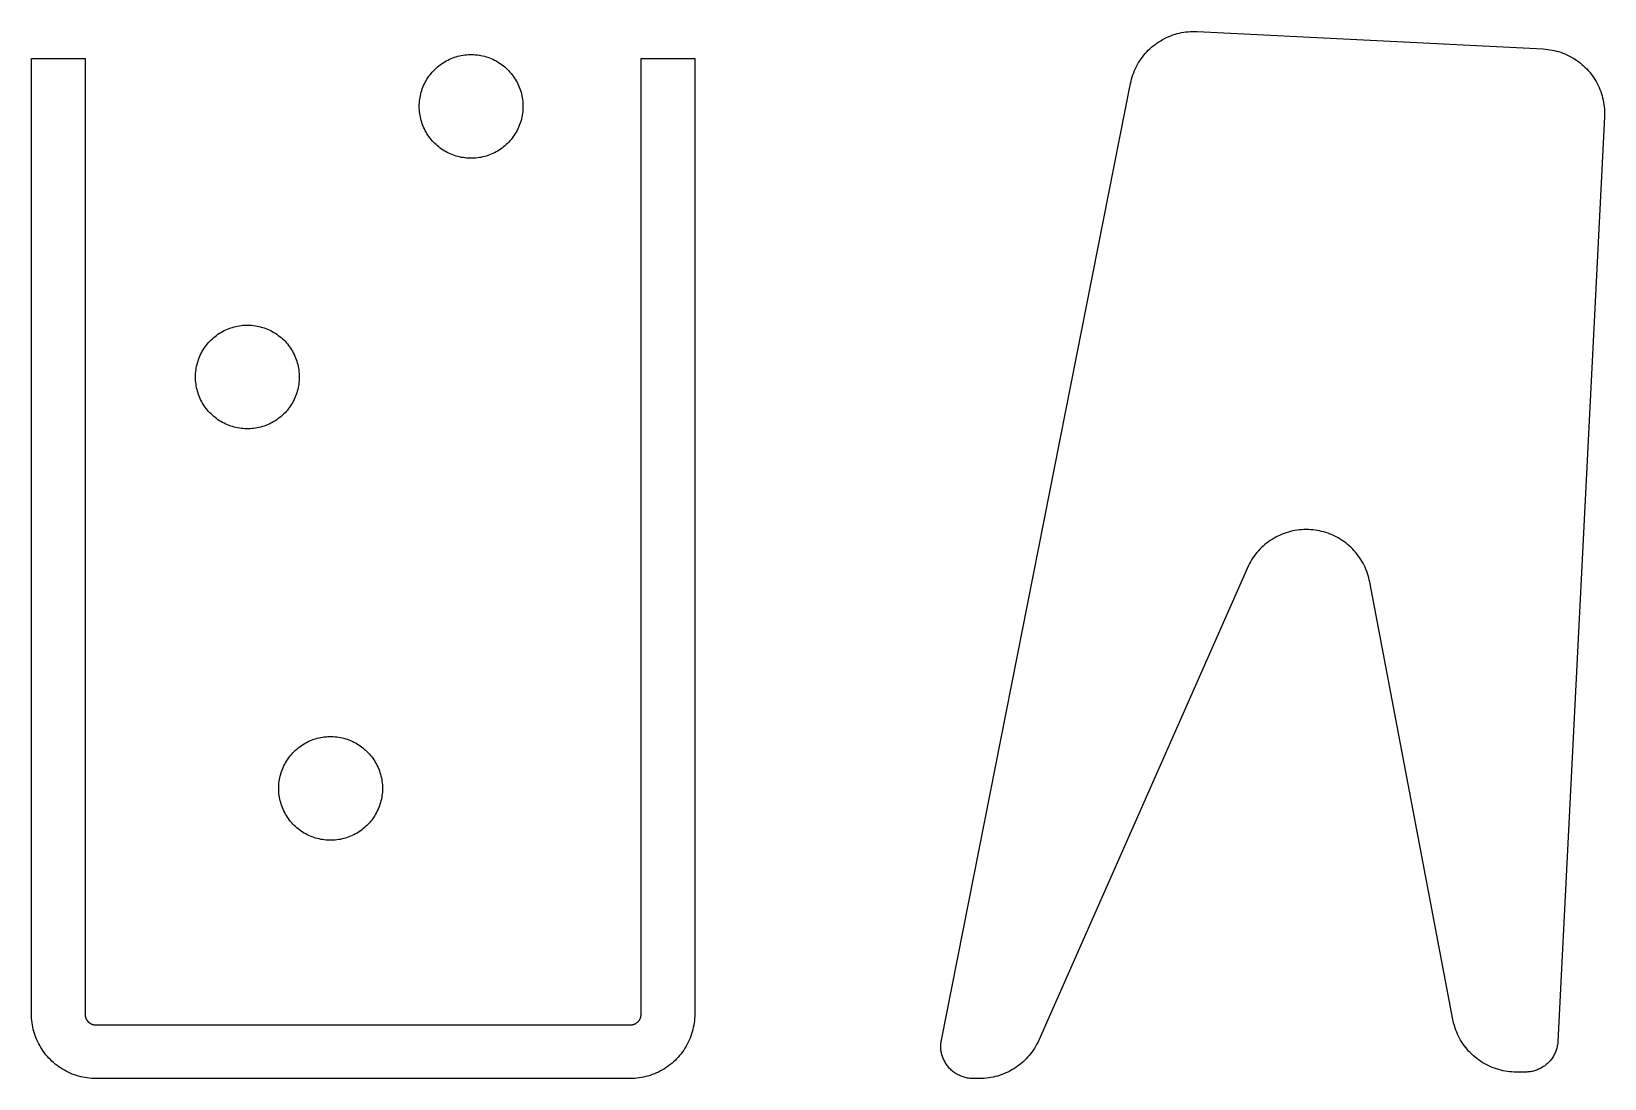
# Model space of a CAD drawing. Header units: millimetres. Extents: x 0 to 4030, y -54 to 2762.
# Drawn here: x 1832.7 to 1902.6, y 2060 to 2106.5 of the extents above; entities that cross this region are included whole.
import ezdxf

# ---------------------------------------------------------------- set-up
doc = ezdxf.new("R2010")
doc.units = ezdxf.units.MM
doc.header["$MEASUREMENT"] = 0
doc.layers.add('Utwórz2D linie widoczne', color=7, linetype='Continuous', true_color=0x000000)

msp = doc.modelspace()

# ---------------------------------------------------------------- linework, layer by layer
at = {"layer": 'Utwórz2D linie widoczne'}
for p, q in [((1882.975, 2106.138), (1883.063, 2106.185)), ((1883.063, 2106.185), (1883.153, 2106.228)), ((1883.153, 2106.228), (1883.244, 2106.269)), ((1883.244, 2106.269), (1883.336, 2106.306)), ((1883.336, 2106.306), (1883.43, 2106.34)), ((1883.43, 2106.34), (1883.525, 2106.371)), ((1883.525, 2106.371), (1883.62, 2106.399)), ((1883.62, 2106.399), (1883.717, 2106.423)), ((1883.717, 2106.423), (1883.815, 2106.444)), ((1883.815, 2106.444), (1883.913, 2106.461)), ((1883.913, 2106.461), (1884.011, 2106.475)), ((1884.011, 2106.475), (1884.111, 2106.486)), ((1884.111, 2106.486), (1884.21, 2106.493)), ((1884.21, 2106.493), (1884.31, 2106.496)), ((1884.31, 2106.496), (1884.409, 2106.497)), ((1884.409, 2106.497), (1884.509, 2106.493)), ((1884.509, 2106.493), (1899.877, 2105.719)), ((1851.911, 2105.444), (1851.99, 2105.455)), ((1851.99, 2105.455), (1852.069, 2105.463)), ((1852.069, 2105.463), (1852.148, 2105.469)), ((1852.148, 2105.469), (1852.228, 2105.471)), ((1852.228, 2105.471), (1852.307, 2105.471)), ((1852.307, 2105.471), (1852.387, 2105.469)), ((1852.387, 2105.469), (1852.466, 2105.463)), ((1852.466, 2105.463), (1852.545, 2105.455)), ((1852.545, 2105.455), (1852.624, 2105.444)), ((1882.14, 2105.438), (1882.204, 2105.514)), ((1882.204, 2105.514), (1882.271, 2105.588)), ((1882.271, 2105.588), (1882.34, 2105.66)), ((1882.34, 2105.66), (1882.412, 2105.729)), ((1882.412, 2105.729), (1882.486, 2105.796)), ((1882.486, 2105.796), (1882.562, 2105.86)), ((1882.562, 2105.86), (1882.641, 2105.921)), ((1882.641, 2105.921), (1882.722, 2105.979)), ((1882.722, 2105.979), (1882.804, 2106.035)), ((1882.804, 2106.035), (1882.889, 2106.088)), ((1882.889, 2106.088), (1882.975, 2106.138)), ((1899.877, 2105.719), (1899.976, 2105.712)), ((1899.976, 2105.712), (1900.075, 2105.702)), ((1900.075, 2105.702), (1900.173, 2105.688)), ((1900.173, 2105.688), (1900.27, 2105.672)), ((1900.27, 2105.672), (1900.367, 2105.651)), ((1900.367, 2105.651), (1900.464, 2105.628)), ((1900.464, 2105.628), (1900.559, 2105.601)), ((1900.559, 2105.601), (1900.653, 2105.571)), ((1900.653, 2105.571), (1900.746, 2105.537)), ((1900.746, 2105.537), (1900.838, 2105.501)), ((1900.838, 2105.501), (1900.929, 2105.461)), ((1900.929, 2105.461), (1901.018, 2105.418)), ((1832.744, 2062.87), (1832.744, 2105.297)), ((1832.744, 2105.297), (1835.123, 2105.297)), ((1835.123, 2105.297), (1835.123, 2062.87)), ((1850.544, 2104.696), (1850.597, 2104.754)), ((1850.597, 2104.754), (1850.653, 2104.811)), ((1850.653, 2104.811), (1850.711, 2104.866)), ((1850.711, 2104.866), (1850.77, 2104.919)), ((1850.77, 2104.919), (1850.832, 2104.969)), ((1850.832, 2104.969), (1850.895, 2105.018)), ((1850.895, 2105.018), (1850.959, 2105.064)), ((1850.959, 2105.064), (1851.025, 2105.108)), ((1851.025, 2105.108), (1851.093, 2105.15)), ((1851.093, 2105.15), (1851.162, 2105.189)), ((1851.162, 2105.189), (1851.233, 2105.226)), ((1851.233, 2105.226), (1851.304, 2105.261)), ((1851.304, 2105.261), (1851.377, 2105.293)), ((1851.377, 2105.293), (1851.451, 2105.322)), ((1851.451, 2105.322), (1851.526, 2105.349)), ((1851.526, 2105.349), (1851.601, 2105.373)), ((1851.601, 2105.373), (1851.678, 2105.395)), ((1851.678, 2105.395), (1851.755, 2105.414)), ((1851.755, 2105.414), (1851.833, 2105.43)), ((1851.833, 2105.43), (1851.911, 2105.444)), ((1852.624, 2105.444), (1852.702, 2105.43)), ((1852.702, 2105.43), (1852.78, 2105.414)), ((1852.78, 2105.414), (1852.857, 2105.395)), ((1852.857, 2105.395), (1852.934, 2105.373)), ((1852.934, 2105.373), (1853.009, 2105.349)), ((1853.009, 2105.349), (1853.084, 2105.322)), ((1853.084, 2105.322), (1853.158, 2105.293)), ((1853.158, 2105.293), (1853.231, 2105.261)), ((1853.231, 2105.261), (1853.303, 2105.226)), ((1853.303, 2105.226), (1853.373, 2105.189)), ((1853.373, 2105.189), (1853.442, 2105.15)), ((1853.442, 2105.15), (1853.51, 2105.108)), ((1853.51, 2105.108), (1853.576, 2105.064)), ((1853.576, 2105.064), (1853.641, 2105.018)), ((1853.641, 2105.018), (1853.704, 2104.969)), ((1853.704, 2104.969), (1853.765, 2104.919)), ((1853.765, 2104.919), (1853.824, 2104.866)), ((1853.824, 2104.866), (1853.882, 2104.811)), ((1853.882, 2104.811), (1853.938, 2104.754)), ((1853.938, 2104.754), (1853.992, 2104.696)), ((1859.819, 2062.87), (1859.819, 2105.297)), ((1859.819, 2105.297), (1862.198, 2105.297)), ((1862.198, 2105.297), (1862.198, 2062.87)), ((1881.691, 2104.665), (1881.729, 2104.757)), ((1881.729, 2104.757), (1881.77, 2104.848)), ((1881.77, 2104.848), (1881.814, 2104.938)), ((1881.814, 2104.938), (1881.861, 2105.026)), ((1881.861, 2105.026), (1881.911, 2105.112)), ((1881.911, 2105.112), (1881.964, 2105.196)), ((1881.964, 2105.196), (1882.02, 2105.279)), ((1882.02, 2105.279), (1882.078, 2105.359)), ((1882.078, 2105.359), (1882.14, 2105.438)), ((1901.018, 2105.418), (1901.106, 2105.372)), ((1901.106, 2105.372), (1901.192, 2105.323)), ((1901.192, 2105.323), (1901.277, 2105.271)), ((1901.277, 2105.271), (1901.359, 2105.217)), ((1901.359, 2105.217), (1901.44, 2105.159)), ((1901.44, 2105.159), (1901.518, 2105.099)), ((1901.518, 2105.099), (1901.595, 2105.036)), ((1901.595, 2105.036), (1901.669, 2104.97)), ((1901.669, 2104.97), (1901.741, 2104.902)), ((1901.741, 2104.902), (1901.81, 2104.831)), ((1901.81, 2104.831), (1901.877, 2104.758)), ((1901.877, 2104.758), (1901.942, 2104.683)), ((1850.128, 2104.022), (1850.159, 2104.096)), ((1850.159, 2104.096), (1850.192, 2104.168)), ((1850.192, 2104.168), (1850.228, 2104.239)), ((1850.228, 2104.239), (1850.266, 2104.309)), ((1850.266, 2104.309), (1850.307, 2104.377)), ((1850.307, 2104.377), (1850.35, 2104.444)), ((1850.35, 2104.444), (1850.395, 2104.509)), ((1850.395, 2104.509), (1850.442, 2104.573)), ((1850.442, 2104.573), (1850.492, 2104.635)), ((1850.492, 2104.635), (1850.544, 2104.696)), ((1853.992, 2104.696), (1854.043, 2104.635)), ((1854.043, 2104.635), (1854.093, 2104.573)), ((1854.093, 2104.573), (1854.14, 2104.509)), ((1854.14, 2104.509), (1854.185, 2104.444)), ((1854.185, 2104.444), (1854.228, 2104.377)), ((1854.228, 2104.377), (1854.269, 2104.309)), ((1854.269, 2104.309), (1854.307, 2104.239)), ((1854.307, 2104.239), (1854.343, 2104.168)), ((1854.343, 2104.168), (1854.376, 2104.096)), ((1854.376, 2104.096), (1854.407, 2104.022)), ((1873.15, 2061.715), (1881.553, 2104.187)), ((1881.553, 2104.187), (1881.574, 2104.284)), ((1881.574, 2104.284), (1881.598, 2104.381)), ((1881.598, 2104.381), (1881.626, 2104.477)), ((1881.626, 2104.477), (1881.657, 2104.572)), ((1881.657, 2104.572), (1881.691, 2104.665)), ((1901.942, 2104.683), (1902.003, 2104.606)), ((1902.003, 2104.606), (1902.063, 2104.526)), ((1902.063, 2104.526), (1902.119, 2104.445)), ((1902.119, 2104.445), (1902.172, 2104.361)), ((1902.172, 2104.361), (1902.223, 2104.276)), ((1902.223, 2104.276), (1902.27, 2104.189)), ((1902.27, 2104.189), (1902.315, 2104.101)), ((1902.315, 2104.101), (1902.356, 2104.011)), ((1849.97, 2103.328), (1849.977, 2103.407)), ((1849.977, 2103.407), (1849.986, 2103.486)), ((1849.986, 2103.486), (1849.999, 2103.564)), ((1849.999, 2103.564), (1850.014, 2103.642)), ((1850.014, 2103.642), (1850.031, 2103.72)), ((1850.031, 2103.72), (1850.052, 2103.797)), ((1850.052, 2103.797), (1850.075, 2103.873)), ((1850.075, 2103.873), (1850.1, 2103.948)), ((1850.1, 2103.948), (1850.128, 2104.022)), ((1854.407, 2104.022), (1854.435, 2103.948)), ((1854.435, 2103.948), (1854.46, 2103.873)), ((1854.46, 2103.873), (1854.483, 2103.797)), ((1854.483, 2103.797), (1854.504, 2103.72)), ((1854.504, 2103.72), (1854.522, 2103.642)), ((1854.522, 2103.642), (1854.537, 2103.564)), ((1854.537, 2103.564), (1854.549, 2103.486)), ((1854.549, 2103.486), (1854.558, 2103.407)), ((1854.558, 2103.407), (1854.565, 2103.328)), ((1902.356, 2104.011), (1902.395, 2103.92)), ((1902.395, 2103.92), (1902.43, 2103.827)), ((1902.43, 2103.827), (1902.462, 2103.733)), ((1902.462, 2103.733), (1902.49, 2103.639)), ((1902.49, 2103.639), (1902.516, 2103.543)), ((1902.516, 2103.543), (1902.538, 2103.446)), ((1902.538, 2103.446), (1902.557, 2103.349)), ((1849.964, 2103.169), (1849.966, 2103.248)), ((1849.966, 2103.089), (1849.964, 2103.169)), ((1849.966, 2103.248), (1849.97, 2103.328)), ((1849.97, 2103.01), (1849.966, 2103.089)), ((1849.977, 2102.93), (1849.97, 2103.01)), ((1849.986, 2102.852), (1849.977, 2102.93)), ((1849.999, 2102.773), (1849.986, 2102.852)), ((1850.014, 2102.695), (1849.999, 2102.773)), ((1850.031, 2102.617), (1850.014, 2102.695)), ((1854.522, 2102.695), (1854.504, 2102.617)), ((1854.537, 2102.773), (1854.522, 2102.695)), ((1854.549, 2102.852), (1854.537, 2102.773)), ((1854.558, 2102.93), (1854.549, 2102.852)), ((1854.565, 2103.01), (1854.558, 2102.93)), ((1854.565, 2103.328), (1854.569, 2103.248)), ((1854.569, 2103.089), (1854.565, 2103.01)), ((1854.569, 2103.248), (1854.571, 2103.169)), ((1854.571, 2103.169), (1854.569, 2103.089)), ((1902.596, 2102.712), (1900.526, 2061.653)), ((1902.557, 2103.349), (1902.572, 2103.251)), ((1902.572, 2103.251), (1902.584, 2103.153)), ((1902.584, 2103.153), (1902.592, 2103.054)), ((1902.592, 2103.054), (1902.598, 2102.955)), ((1902.598, 2102.784), (1902.596, 2102.712)), ((1902.598, 2102.955), (1902.599, 2102.856)), ((1902.599, 2102.856), (1902.598, 2102.784)), ((1850.052, 2102.541), (1850.031, 2102.617)), ((1850.075, 2102.464), (1850.052, 2102.541)), ((1850.1, 2102.389), (1850.075, 2102.464)), ((1850.128, 2102.315), (1850.1, 2102.389)), ((1850.159, 2102.242), (1850.128, 2102.315)), ((1850.192, 2102.169), (1850.159, 2102.242)), ((1850.228, 2102.098), (1850.192, 2102.169)), ((1850.266, 2102.029), (1850.228, 2102.098)), ((1850.307, 2101.96), (1850.266, 2102.029)), ((1850.35, 2101.893), (1850.307, 2101.96)), ((1854.228, 2101.96), (1854.185, 2101.893)), ((1854.269, 2102.029), (1854.228, 2101.96)), ((1854.307, 2102.098), (1854.269, 2102.029)), ((1854.343, 2102.169), (1854.307, 2102.098)), ((1854.376, 2102.242), (1854.343, 2102.169)), ((1854.407, 2102.315), (1854.376, 2102.242)), ((1854.435, 2102.389), (1854.407, 2102.315)), ((1854.46, 2102.464), (1854.435, 2102.389)), ((1854.483, 2102.541), (1854.46, 2102.464)), ((1854.504, 2102.617), (1854.483, 2102.541)), ((1850.395, 2101.828), (1850.35, 2101.893)), ((1850.442, 2101.764), (1850.395, 2101.828)), ((1850.492, 2101.702), (1850.442, 2101.764)), ((1850.544, 2101.641), (1850.492, 2101.702)), ((1850.597, 2101.583), (1850.544, 2101.641)), ((1850.653, 2101.526), (1850.597, 2101.583)), ((1850.711, 2101.471), (1850.653, 2101.526)), ((1850.77, 2101.419), (1850.711, 2101.471)), ((1850.832, 2101.368), (1850.77, 2101.419)), ((1850.895, 2101.319), (1850.832, 2101.368)), ((1850.959, 2101.273), (1850.895, 2101.319)), ((1851.025, 2101.229), (1850.959, 2101.273)), ((1853.576, 2101.273), (1853.51, 2101.229)), ((1853.641, 2101.319), (1853.576, 2101.273)), ((1853.704, 2101.368), (1853.641, 2101.319)), ((1853.765, 2101.419), (1853.704, 2101.368)), ((1853.824, 2101.471), (1853.765, 2101.419)), ((1853.882, 2101.526), (1853.824, 2101.471)), ((1853.938, 2101.583), (1853.882, 2101.526)), ((1853.992, 2101.641), (1853.938, 2101.583)), ((1854.043, 2101.702), (1853.992, 2101.641)), ((1854.093, 2101.764), (1854.043, 2101.702)), ((1854.14, 2101.828), (1854.093, 2101.764)), ((1854.185, 2101.893), (1854.14, 2101.828)), ((1851.093, 2101.187), (1851.025, 2101.229)), ((1851.162, 2101.148), (1851.093, 2101.187)), ((1851.233, 2101.111), (1851.162, 2101.148)), ((1851.304, 2101.077), (1851.233, 2101.111)), ((1851.377, 2101.045), (1851.304, 2101.077)), ((1851.451, 2101.015), (1851.377, 2101.045)), ((1851.526, 2100.988), (1851.451, 2101.015)), ((1851.601, 2100.964), (1851.526, 2100.988)), ((1851.678, 2100.942), (1851.601, 2100.964)), ((1851.755, 2100.923), (1851.678, 2100.942)), ((1851.833, 2100.907), (1851.755, 2100.923)), ((1851.911, 2100.893), (1851.833, 2100.907)), ((1851.99, 2100.882), (1851.911, 2100.893)), ((1852.069, 2100.874), (1851.99, 2100.882)), ((1852.148, 2100.869), (1852.069, 2100.874)), ((1852.228, 2100.866), (1852.148, 2100.869)), ((1852.307, 2100.866), (1852.228, 2100.866)), ((1852.387, 2100.869), (1852.307, 2100.866)), ((1852.466, 2100.874), (1852.387, 2100.869)), ((1852.545, 2100.882), (1852.466, 2100.874)), ((1852.624, 2100.893), (1852.545, 2100.882)), ((1852.702, 2100.907), (1852.624, 2100.893)), ((1852.78, 2100.923), (1852.702, 2100.907)), ((1852.857, 2100.942), (1852.78, 2100.923)), ((1852.934, 2100.964), (1852.857, 2100.942)), ((1853.009, 2100.988), (1852.934, 2100.964)), ((1853.084, 2101.015), (1853.009, 2100.988)), ((1853.158, 2101.045), (1853.084, 2101.015)), ((1853.231, 2101.077), (1853.158, 2101.045)), ((1853.303, 2101.111), (1853.231, 2101.077)), ((1853.373, 2101.148), (1853.303, 2101.111)), ((1853.442, 2101.187), (1853.373, 2101.148)), ((1853.51, 2101.229), (1853.442, 2101.187)), ((1840.776, 2092.851), (1840.835, 2092.904)), ((1840.835, 2092.904), (1840.896, 2092.955)), ((1840.896, 2092.955), (1840.959, 2093.003)), ((1840.959, 2093.003), (1841.024, 2093.05)), ((1841.024, 2093.05), (1841.09, 2093.094)), ((1841.09, 2093.094), (1841.158, 2093.135)), ((1841.158, 2093.135), (1841.227, 2093.175)), ((1841.227, 2093.175), (1841.298, 2093.212)), ((1841.298, 2093.212), (1841.369, 2093.246)), ((1841.369, 2093.246), (1841.442, 2093.278)), ((1841.442, 2093.278), (1841.516, 2093.308)), ((1841.516, 2093.308), (1841.591, 2093.335)), ((1841.591, 2093.335), (1841.666, 2093.359)), ((1841.666, 2093.359), (1841.743, 2093.381)), ((1841.743, 2093.381), (1841.82, 2093.4)), ((1841.82, 2093.4), (1841.898, 2093.416)), ((1841.898, 2093.416), (1841.976, 2093.43)), ((1841.976, 2093.43), (1842.055, 2093.441)), ((1842.055, 2093.441), (1842.134, 2093.449)), ((1842.134, 2093.449), (1842.213, 2093.454)), ((1842.213, 2093.454), (1842.293, 2093.457)), ((1842.293, 2093.457), (1842.372, 2093.457)), ((1842.372, 2093.457), (1842.452, 2093.454)), ((1842.452, 2093.454), (1842.531, 2093.449)), ((1842.531, 2093.449), (1842.61, 2093.441)), ((1842.61, 2093.441), (1842.689, 2093.43)), ((1842.689, 2093.43), (1842.767, 2093.416)), ((1842.767, 2093.416), (1842.845, 2093.4)), ((1842.845, 2093.4), (1842.922, 2093.381)), ((1842.922, 2093.381), (1842.999, 2093.359)), ((1842.999, 2093.359), (1843.074, 2093.335)), ((1843.074, 2093.335), (1843.149, 2093.308)), ((1843.149, 2093.308), (1843.223, 2093.278)), ((1843.223, 2093.278), (1843.296, 2093.246)), ((1843.296, 2093.246), (1843.367, 2093.212)), ((1843.367, 2093.212), (1843.438, 2093.175)), ((1843.438, 2093.175), (1843.507, 2093.135)), ((1843.507, 2093.135), (1843.575, 2093.094)), ((1843.575, 2093.094), (1843.641, 2093.05)), ((1843.641, 2093.05), (1843.705, 2093.003)), ((1843.705, 2093.003), (1843.769, 2092.955)), ((1843.769, 2092.955), (1843.83, 2092.904)), ((1843.83, 2092.904), (1843.889, 2092.851)), ((1840.257, 2092.153), (1840.293, 2092.224)), ((1840.293, 2092.224), (1840.331, 2092.294)), ((1840.331, 2092.294), (1840.372, 2092.363)), ((1840.372, 2092.363), (1840.415, 2092.43)), ((1840.415, 2092.43), (1840.46, 2092.495)), ((1840.46, 2092.495), (1840.507, 2092.559)), ((1840.507, 2092.559), (1840.557, 2092.621)), ((1840.557, 2092.621), (1840.609, 2092.681)), ((1840.609, 2092.681), (1840.662, 2092.74)), ((1840.662, 2092.74), (1840.718, 2092.797)), ((1840.718, 2092.797), (1840.776, 2092.851)), ((1843.889, 2092.851), (1843.947, 2092.797)), ((1843.947, 2092.797), (1844.003, 2092.74)), ((1844.003, 2092.74), (1844.056, 2092.681)), ((1844.056, 2092.681), (1844.108, 2092.621)), ((1844.108, 2092.621), (1844.158, 2092.559)), ((1844.158, 2092.559), (1844.205, 2092.495)), ((1844.205, 2092.495), (1844.25, 2092.43)), ((1844.25, 2092.43), (1844.293, 2092.363)), ((1844.293, 2092.363), (1844.334, 2092.294)), ((1844.334, 2092.294), (1844.372, 2092.224)), ((1844.372, 2092.224), (1844.408, 2092.153)), ((1840.051, 2091.471), (1840.064, 2091.55)), ((1840.064, 2091.55), (1840.079, 2091.628)), ((1840.079, 2091.628), (1840.096, 2091.705)), ((1840.096, 2091.705), (1840.117, 2091.782)), ((1840.117, 2091.782), (1840.14, 2091.858)), ((1840.14, 2091.858), (1840.165, 2091.934)), ((1840.165, 2091.934), (1840.193, 2092.008)), ((1840.193, 2092.008), (1840.224, 2092.081)), ((1840.224, 2092.081), (1840.257, 2092.153)), ((1844.408, 2092.153), (1844.441, 2092.081)), ((1844.441, 2092.081), (1844.472, 2092.008)), ((1844.472, 2092.008), (1844.5, 2091.934)), ((1844.5, 2091.934), (1844.525, 2091.858)), ((1844.525, 2091.858), (1844.548, 2091.782)), ((1844.548, 2091.782), (1844.569, 2091.705)), ((1844.569, 2091.705), (1844.586, 2091.628)), ((1844.586, 2091.628), (1844.601, 2091.55)), ((1844.601, 2091.55), (1844.614, 2091.471)), ((1840.029, 2091.154), (1840.031, 2091.234)), ((1840.031, 2091.075), (1840.029, 2091.154)), ((1840.031, 2091.234), (1840.035, 2091.313)), ((1840.035, 2090.995), (1840.031, 2091.075)), ((1840.035, 2091.313), (1840.042, 2091.392)), ((1840.042, 2090.916), (1840.035, 2090.995)), ((1840.042, 2091.392), (1840.051, 2091.471)), ((1840.051, 2090.837), (1840.042, 2090.916)), ((1840.064, 2090.759), (1840.051, 2090.837)), ((1844.614, 2090.837), (1844.601, 2090.759)), ((1844.614, 2091.471), (1844.623, 2091.392)), ((1844.623, 2090.916), (1844.614, 2090.837)), ((1844.623, 2091.392), (1844.63, 2091.313)), ((1844.63, 2090.995), (1844.623, 2090.916)), ((1844.63, 2091.313), (1844.634, 2091.234)), ((1844.634, 2091.075), (1844.63, 2090.995)), ((1844.634, 2091.234), (1844.636, 2091.154)), ((1844.636, 2091.154), (1844.634, 2091.075)), ((1840.079, 2090.68), (1840.064, 2090.759)), ((1840.096, 2090.603), (1840.079, 2090.68)), ((1840.117, 2090.526), (1840.096, 2090.603)), ((1840.14, 2090.45), (1840.117, 2090.526)), ((1840.165, 2090.375), (1840.14, 2090.45)), ((1840.193, 2090.3), (1840.165, 2090.375)), ((1840.224, 2090.227), (1840.193, 2090.3)), ((1840.257, 2090.155), (1840.224, 2090.227)), ((1840.293, 2090.084), (1840.257, 2090.155)), ((1840.331, 2090.014), (1840.293, 2090.084)), ((1844.372, 2090.084), (1844.334, 2090.014)), ((1844.408, 2090.155), (1844.372, 2090.084)), ((1844.441, 2090.227), (1844.408, 2090.155)), ((1844.472, 2090.3), (1844.441, 2090.227)), ((1844.5, 2090.375), (1844.472, 2090.3)), ((1844.525, 2090.45), (1844.5, 2090.375)), ((1844.548, 2090.526), (1844.525, 2090.45)), ((1844.569, 2090.603), (1844.548, 2090.526)), ((1844.586, 2090.68), (1844.569, 2090.603)), ((1844.601, 2090.759), (1844.586, 2090.68)), ((1840.372, 2089.946), (1840.331, 2090.014)), ((1840.415, 2089.879), (1840.372, 2089.946)), ((1840.46, 2089.813), (1840.415, 2089.879)), ((1840.507, 2089.749), (1840.46, 2089.813)), ((1840.557, 2089.687), (1840.507, 2089.749)), ((1840.609, 2089.627), (1840.557, 2089.687)), ((1840.662, 2089.568), (1840.609, 2089.627)), ((1840.718, 2089.512), (1840.662, 2089.568)), ((1840.776, 2089.457), (1840.718, 2089.512)), ((1840.835, 2089.404), (1840.776, 2089.457)), ((1840.896, 2089.353), (1840.835, 2089.404)), ((1843.83, 2089.404), (1843.769, 2089.353)), ((1843.889, 2089.457), (1843.83, 2089.404)), ((1843.947, 2089.512), (1843.889, 2089.457)), ((1844.003, 2089.568), (1843.947, 2089.512)), ((1844.056, 2089.627), (1844.003, 2089.568)), ((1844.108, 2089.687), (1844.056, 2089.627)), ((1844.158, 2089.749), (1844.108, 2089.687)), ((1844.205, 2089.813), (1844.158, 2089.749)), ((1844.25, 2089.879), (1844.205, 2089.813)), ((1844.293, 2089.946), (1844.25, 2089.879)), ((1844.334, 2090.014), (1844.293, 2089.946)), ((1840.959, 2089.305), (1840.896, 2089.353)), ((1841.024, 2089.259), (1840.959, 2089.305)), ((1841.09, 2089.215), (1841.024, 2089.259)), ((1841.158, 2089.173), (1841.09, 2089.215)), ((1841.227, 2089.134), (1841.158, 2089.173)), ((1841.298, 2089.097), (1841.227, 2089.134)), ((1841.369, 2089.062), (1841.298, 2089.097)), ((1841.442, 2089.03), (1841.369, 2089.062)), ((1841.516, 2089.001), (1841.442, 2089.03)), ((1841.591, 2088.974), (1841.516, 2089.001)), ((1841.666, 2088.949), (1841.591, 2088.974)), ((1841.743, 2088.928), (1841.666, 2088.949)), ((1841.82, 2088.909), (1841.743, 2088.928)), ((1841.898, 2088.892), (1841.82, 2088.909)), ((1841.976, 2088.879), (1841.898, 2088.892)), ((1842.055, 2088.868), (1841.976, 2088.879)), ((1842.134, 2088.86), (1842.055, 2088.868)), ((1842.213, 2088.854), (1842.134, 2088.86)), ((1842.293, 2088.851), (1842.213, 2088.854)), ((1842.372, 2088.851), (1842.293, 2088.851)), ((1842.452, 2088.854), (1842.372, 2088.851)), ((1842.531, 2088.86), (1842.452, 2088.854)), ((1842.61, 2088.868), (1842.531, 2088.86)), ((1842.689, 2088.879), (1842.61, 2088.868)), ((1842.767, 2088.892), (1842.689, 2088.879)), ((1842.845, 2088.909), (1842.767, 2088.892)), ((1842.922, 2088.928), (1842.845, 2088.909)), ((1842.999, 2088.949), (1842.922, 2088.928)), ((1843.074, 2088.974), (1842.999, 2088.949)), ((1843.149, 2089.001), (1843.074, 2088.974)), ((1843.223, 2089.03), (1843.149, 2089.001)), ((1843.296, 2089.062), (1843.223, 2089.03)), ((1843.367, 2089.097), (1843.296, 2089.062)), ((1843.438, 2089.134), (1843.367, 2089.097)), ((1843.507, 2089.173), (1843.438, 2089.134)), ((1843.575, 2089.215), (1843.507, 2089.173)), ((1843.641, 2089.259), (1843.575, 2089.215)), ((1843.705, 2089.305), (1843.641, 2089.259)), ((1843.769, 2089.353), (1843.705, 2089.305)), ((1887.672, 2083.834), (1887.592, 2083.774)), ((1887.753, 2083.891), (1887.672, 2083.834)), ((1887.837, 2083.945), (1887.753, 2083.891)), ((1887.922, 2083.996), (1887.837, 2083.945)), ((1888.009, 2084.045), (1887.922, 2083.996)), ((1888.097, 2084.09), (1888.009, 2084.045)), ((1888.188, 2084.132), (1888.097, 2084.09)), ((1888.279, 2084.171), (1888.188, 2084.132)), ((1888.372, 2084.207), (1888.279, 2084.171)), ((1888.466, 2084.239), (1888.372, 2084.207)), ((1888.561, 2084.269), (1888.466, 2084.239)), ((1888.657, 2084.295), (1888.561, 2084.269)), ((1888.754, 2084.317), (1888.657, 2084.295)), ((1888.852, 2084.336), (1888.754, 2084.317)), ((1888.95, 2084.352), (1888.852, 2084.336)), ((1889.049, 2084.365), (1888.95, 2084.352)), ((1889.148, 2084.374), (1889.049, 2084.365)), ((1889.247, 2084.379), (1889.148, 2084.374)), ((1889.347, 2084.381), (1889.247, 2084.379)), ((1889.446, 2084.38), (1889.347, 2084.381)), ((1889.545, 2084.375), (1889.446, 2084.38)), ((1889.645, 2084.367), (1889.545, 2084.375)), ((1889.743, 2084.355), (1889.645, 2084.367)), ((1889.842, 2084.34), (1889.743, 2084.355)), ((1889.94, 2084.321), (1889.842, 2084.34)), ((1890.037, 2084.299), (1889.94, 2084.321)), ((1890.133, 2084.274), (1890.037, 2084.299)), ((1890.228, 2084.245), (1890.133, 2084.274)), ((1890.322, 2084.213), (1890.228, 2084.245)), ((1890.415, 2084.178), (1890.322, 2084.213)), ((1890.507, 2084.14), (1890.415, 2084.178)), ((1890.598, 2084.098), (1890.507, 2084.14)), ((1890.687, 2084.054), (1890.598, 2084.098)), ((1890.774, 2084.006), (1890.687, 2084.054)), ((1890.859, 2083.955), (1890.774, 2084.006)), ((1890.943, 2083.901), (1890.859, 2083.955)), ((1891.025, 2083.845), (1890.943, 2083.901)), ((1891.105, 2083.786), (1891.025, 2083.845)), ((1886.983, 2083.123), (1886.929, 2083.039)), ((1887.04, 2083.204), (1886.983, 2083.123)), ((1887.1, 2083.283), (1887.04, 2083.204)), ((1887.163, 2083.36), (1887.1, 2083.283)), ((1887.228, 2083.435), (1887.163, 2083.36)), ((1887.296, 2083.508), (1887.228, 2083.435)), ((1887.367, 2083.578), (1887.296, 2083.508)), ((1887.44, 2083.646), (1887.367, 2083.578)), ((1887.515, 2083.711), (1887.44, 2083.646)), ((1887.592, 2083.774), (1887.515, 2083.711)), ((1891.183, 2083.724), (1891.105, 2083.786)), ((1891.258, 2083.659), (1891.183, 2083.724)), ((1891.332, 2083.591), (1891.258, 2083.659)), ((1891.403, 2083.522), (1891.332, 2083.591)), ((1891.471, 2083.449), (1891.403, 2083.522)), ((1891.537, 2083.375), (1891.471, 2083.449)), ((1891.6, 2083.298), (1891.537, 2083.375)), ((1891.661, 2083.219), (1891.6, 2083.298)), ((1891.718, 2083.138), (1891.661, 2083.219)), ((1891.773, 2083.055), (1891.718, 2083.138)), ((1886.783, 2082.779), (1877.427, 2061.607)), ((1886.829, 2082.867), (1886.783, 2082.779)), ((1886.877, 2082.954), (1886.829, 2082.867)), ((1886.929, 2083.039), (1886.877, 2082.954)), ((1891.825, 2082.97), (1891.773, 2083.055)), ((1891.874, 2082.884), (1891.825, 2082.97)), ((1891.92, 2082.795), (1891.874, 2082.884)), ((1891.963, 2082.706), (1891.92, 2082.795)), ((1892.003, 2082.614), (1891.963, 2082.706)), ((1892.039, 2082.522), (1892.003, 2082.614)), ((1892.073, 2082.428), (1892.039, 2082.522)), ((1892.103, 2082.333), (1892.073, 2082.428)), ((1892.13, 2082.237), (1892.103, 2082.333)), ((1892.153, 2082.141), (1892.13, 2082.237)), ((1892.173, 2082.043), (1892.153, 2082.141)), ((1895.863, 2062.63), (1892.173, 2082.043)), ((1844.591, 2074.687), (1844.654, 2074.735)), ((1844.654, 2074.735), (1844.719, 2074.782)), ((1844.719, 2074.782), (1844.785, 2074.826)), ((1844.785, 2074.826), (1844.852, 2074.867)), ((1844.852, 2074.867), (1844.922, 2074.907)), ((1844.922, 2074.907), (1844.992, 2074.944)), ((1844.992, 2074.944), (1845.064, 2074.978)), ((1845.064, 2074.978), (1845.136, 2075.01)), ((1845.136, 2075.01), (1845.21, 2075.04)), ((1845.21, 2075.04), (1845.285, 2075.067)), ((1845.285, 2075.067), (1845.361, 2075.091)), ((1845.361, 2075.091), (1845.437, 2075.113)), ((1845.437, 2075.113), (1845.514, 2075.132)), ((1845.514, 2075.132), (1845.592, 2075.148)), ((1845.592, 2075.148), (1845.671, 2075.162)), ((1845.671, 2075.162), (1845.749, 2075.173)), ((1845.749, 2075.173), (1845.828, 2075.181)), ((1845.828, 2075.181), (1845.908, 2075.186)), ((1845.908, 2075.186), (1845.987, 2075.189)), ((1845.987, 2075.189), (1846.067, 2075.189)), ((1846.067, 2075.189), (1846.146, 2075.186)), ((1846.146, 2075.186), (1846.225, 2075.181)), ((1846.225, 2075.181), (1846.305, 2075.173)), ((1846.305, 2075.173), (1846.383, 2075.162)), ((1846.383, 2075.162), (1846.462, 2075.148)), ((1846.462, 2075.148), (1846.539, 2075.132)), ((1846.539, 2075.132), (1846.617, 2075.113)), ((1846.617, 2075.113), (1846.693, 2075.091)), ((1846.693, 2075.091), (1846.769, 2075.067)), ((1846.769, 2075.067), (1846.844, 2075.04)), ((1846.844, 2075.04), (1846.918, 2075.01)), ((1846.918, 2075.01), (1846.99, 2074.978)), ((1846.99, 2074.978), (1847.062, 2074.944)), ((1847.062, 2074.944), (1847.132, 2074.907)), ((1847.132, 2074.907), (1847.201, 2074.867)), ((1847.201, 2074.867), (1847.269, 2074.826)), ((1847.269, 2074.826), (1847.335, 2074.782)), ((1847.335, 2074.782), (1847.4, 2074.735)), ((1847.4, 2074.735), (1847.463, 2074.687)), ((1843.988, 2073.957), (1844.026, 2074.026)), ((1844.026, 2074.026), (1844.066, 2074.095)), ((1844.066, 2074.095), (1844.109, 2074.162)), ((1844.109, 2074.162), (1844.154, 2074.227)), ((1844.154, 2074.227), (1844.202, 2074.291)), ((1844.202, 2074.291), (1844.251, 2074.353)), ((1844.251, 2074.353), (1844.303, 2074.414)), ((1844.303, 2074.414), (1844.357, 2074.472)), ((1844.357, 2074.472), (1844.412, 2074.529)), ((1844.412, 2074.529), (1844.47, 2074.584)), ((1844.47, 2074.584), (1844.53, 2074.636)), ((1844.53, 2074.636), (1844.591, 2074.687)), ((1847.463, 2074.687), (1847.524, 2074.636)), ((1847.524, 2074.636), (1847.584, 2074.584)), ((1847.584, 2074.584), (1847.641, 2074.529)), ((1847.641, 2074.529), (1847.697, 2074.472)), ((1847.697, 2074.472), (1847.751, 2074.414)), ((1847.751, 2074.414), (1847.803, 2074.353)), ((1847.803, 2074.353), (1847.852, 2074.291)), ((1847.852, 2074.291), (1847.9, 2074.227)), ((1847.9, 2074.227), (1847.945, 2074.162)), ((1847.945, 2074.162), (1847.988, 2074.095)), ((1847.988, 2074.095), (1848.028, 2074.026)), ((1848.028, 2074.026), (1848.066, 2073.957)), ((1843.758, 2073.282), (1843.773, 2073.36)), ((1843.773, 2073.36), (1843.791, 2073.437)), ((1843.791, 2073.437), (1843.811, 2073.514)), ((1843.811, 2073.514), (1843.834, 2073.59)), ((1843.834, 2073.59), (1843.86, 2073.666)), ((1843.86, 2073.666), (1843.888, 2073.74)), ((1843.888, 2073.74), (1843.919, 2073.813)), ((1843.919, 2073.813), (1843.952, 2073.886)), ((1843.952, 2073.886), (1843.988, 2073.957)), ((1848.066, 2073.957), (1848.102, 2073.886)), ((1848.102, 2073.886), (1848.135, 2073.813)), ((1848.135, 2073.813), (1848.166, 2073.74)), ((1848.166, 2073.74), (1848.194, 2073.666)), ((1848.194, 2073.666), (1848.22, 2073.59)), ((1848.22, 2073.59), (1848.243, 2073.514)), ((1848.243, 2073.514), (1848.263, 2073.437)), ((1848.263, 2073.437), (1848.281, 2073.36)), ((1848.281, 2073.36), (1848.296, 2073.282)), ((1843.724, 2072.886), (1843.725, 2072.966)), ((1843.725, 2072.807), (1843.724, 2072.886)), ((1843.725, 2072.966), (1843.729, 2073.045)), ((1843.729, 2072.727), (1843.725, 2072.807)), ((1843.729, 2073.045), (1843.736, 2073.124)), ((1843.736, 2072.648), (1843.729, 2072.727)), ((1843.736, 2073.124), (1843.746, 2073.203)), ((1843.746, 2072.569), (1843.736, 2072.648)), ((1843.746, 2073.203), (1843.758, 2073.282)), ((1848.296, 2073.282), (1848.308, 2073.203)), ((1848.308, 2073.203), (1848.318, 2073.124)), ((1848.318, 2072.648), (1848.308, 2072.569)), ((1848.318, 2073.124), (1848.325, 2073.045)), ((1848.325, 2072.727), (1848.318, 2072.648)), ((1848.325, 2073.045), (1848.329, 2072.966)), ((1848.329, 2072.807), (1848.325, 2072.727)), ((1848.329, 2072.966), (1848.33, 2072.886)), ((1848.33, 2072.886), (1848.329, 2072.807)), ((1843.758, 2072.491), (1843.746, 2072.569)), ((1843.773, 2072.413), (1843.758, 2072.491)), ((1843.791, 2072.335), (1843.773, 2072.413)), ((1843.811, 2072.258), (1843.791, 2072.335)), ((1843.834, 2072.182), (1843.811, 2072.258)), ((1843.86, 2072.107), (1843.834, 2072.182)), ((1843.888, 2072.032), (1843.86, 2072.107)), ((1843.919, 2071.959), (1843.888, 2072.032)), ((1843.952, 2071.887), (1843.919, 2071.959)), ((1848.135, 2071.959), (1848.102, 2071.887)), ((1848.166, 2072.032), (1848.135, 2071.959)), ((1848.194, 2072.107), (1848.166, 2072.032)), ((1848.22, 2072.182), (1848.194, 2072.107)), ((1848.243, 2072.258), (1848.22, 2072.182)), ((1848.263, 2072.335), (1848.243, 2072.258)), ((1848.281, 2072.413), (1848.263, 2072.335)), ((1848.296, 2072.491), (1848.281, 2072.413)), ((1848.308, 2072.569), (1848.296, 2072.491)), ((1843.988, 2071.816), (1843.952, 2071.887)), ((1844.026, 2071.746), (1843.988, 2071.816)), ((1844.066, 2071.678), (1844.026, 2071.746)), ((1844.109, 2071.611), (1844.066, 2071.678)), ((1844.154, 2071.545), (1844.109, 2071.611)), ((1844.202, 2071.482), (1844.154, 2071.545)), ((1844.251, 2071.419), (1844.202, 2071.482)), ((1844.303, 2071.359), (1844.251, 2071.419)), ((1844.357, 2071.3), (1844.303, 2071.359)), ((1844.412, 2071.244), (1844.357, 2071.3)), ((1844.47, 2071.189), (1844.412, 2071.244)), ((1847.641, 2071.244), (1847.584, 2071.189)), ((1847.697, 2071.3), (1847.641, 2071.244)), ((1847.751, 2071.359), (1847.697, 2071.3)), ((1847.803, 2071.419), (1847.751, 2071.359)), ((1847.852, 2071.482), (1847.803, 2071.419)), ((1847.9, 2071.545), (1847.852, 2071.482)), ((1847.945, 2071.611), (1847.9, 2071.545)), ((1847.988, 2071.678), (1847.945, 2071.611)), ((1848.028, 2071.746), (1847.988, 2071.678)), ((1848.066, 2071.816), (1848.028, 2071.746)), ((1848.102, 2071.887), (1848.066, 2071.816)), ((1844.53, 2071.136), (1844.47, 2071.189)), ((1844.591, 2071.086), (1844.53, 2071.136)), ((1844.654, 2071.037), (1844.591, 2071.086)), ((1844.719, 2070.991), (1844.654, 2071.037)), ((1844.785, 2070.947), (1844.719, 2070.991)), ((1844.852, 2070.905), (1844.785, 2070.947)), ((1844.922, 2070.866), (1844.852, 2070.905)), ((1844.992, 2070.829), (1844.922, 2070.866)), ((1845.064, 2070.794), (1844.992, 2070.829)), ((1845.136, 2070.762), (1845.064, 2070.794)), ((1845.21, 2070.733), (1845.136, 2070.762)), ((1845.285, 2070.706), (1845.21, 2070.733)), ((1845.361, 2070.682), (1845.285, 2070.706)), ((1845.437, 2070.66), (1845.361, 2070.682)), ((1845.514, 2070.641), (1845.437, 2070.66)), ((1845.592, 2070.624), (1845.514, 2070.641)), ((1845.671, 2070.611), (1845.592, 2070.624)), ((1845.749, 2070.6), (1845.671, 2070.611)), ((1845.828, 2070.592), (1845.749, 2070.6)), ((1845.908, 2070.586), (1845.828, 2070.592)), ((1845.987, 2070.583), (1845.908, 2070.586)), ((1846.067, 2070.583), (1845.987, 2070.583)), ((1846.146, 2070.586), (1846.067, 2070.583)), ((1846.225, 2070.592), (1846.146, 2070.586)), ((1846.305, 2070.6), (1846.225, 2070.592)), ((1846.383, 2070.611), (1846.305, 2070.6)), ((1846.462, 2070.624), (1846.383, 2070.611)), ((1846.539, 2070.641), (1846.462, 2070.624)), ((1846.617, 2070.66), (1846.539, 2070.641)), ((1846.693, 2070.682), (1846.617, 2070.66)), ((1846.769, 2070.706), (1846.693, 2070.682)), ((1846.844, 2070.733), (1846.769, 2070.706)), ((1846.918, 2070.762), (1846.844, 2070.733)), ((1846.99, 2070.794), (1846.918, 2070.762)), ((1847.062, 2070.829), (1846.99, 2070.794)), ((1847.132, 2070.866), (1847.062, 2070.829)), ((1847.201, 2070.905), (1847.132, 2070.866)), ((1847.269, 2070.947), (1847.201, 2070.905)), ((1847.335, 2070.991), (1847.269, 2070.947)), ((1847.4, 2071.037), (1847.335, 2070.991)), ((1847.463, 2071.086), (1847.4, 2071.037)), ((1847.524, 2071.136), (1847.463, 2071.086)), ((1847.584, 2071.189), (1847.524, 2071.136)), ((1832.745, 2062.773), (1832.744, 2062.87)), ((1835.123, 2062.87), (1835.123, 2062.853)), ((1835.123, 2062.853), (1835.124, 2062.836)), ((1835.124, 2062.836), (1835.125, 2062.819)), ((1859.816, 2062.819), (1859.818, 2062.836)), ((1859.818, 2062.853), (1859.819, 2062.87)), ((1859.818, 2062.836), (1859.818, 2062.853)), ((1862.198, 2062.87), (1862.196, 2062.77)), ((1832.75, 2062.675), (1832.745, 2062.773)), ((1832.759, 2062.577), (1832.75, 2062.675)), ((1832.77, 2062.48), (1832.759, 2062.577)), ((1832.785, 2062.383), (1832.77, 2062.48)), ((1832.804, 2062.287), (1832.785, 2062.383)), ((1832.825, 2062.192), (1832.804, 2062.287)), ((1832.85, 2062.097), (1832.825, 2062.192)), ((1835.125, 2062.819), (1835.127, 2062.803)), ((1835.127, 2062.803), (1835.13, 2062.786)), ((1835.13, 2062.786), (1835.133, 2062.769)), ((1835.133, 2062.769), (1835.137, 2062.752)), ((1835.137, 2062.752), (1835.142, 2062.736)), ((1835.142, 2062.736), (1835.147, 2062.72)), ((1835.147, 2062.72), (1835.152, 2062.704)), ((1835.152, 2062.704), (1835.158, 2062.688)), ((1835.158, 2062.688), (1835.165, 2062.672)), ((1835.165, 2062.672), (1835.172, 2062.657)), ((1835.172, 2062.657), (1835.18, 2062.642)), ((1835.18, 2062.642), (1835.188, 2062.627)), ((1835.188, 2062.627), (1835.197, 2062.612)), ((1835.197, 2062.612), (1835.206, 2062.598)), ((1835.206, 2062.598), (1835.216, 2062.584)), ((1835.216, 2062.584), (1835.226, 2062.57)), ((1835.226, 2062.57), (1835.237, 2062.557)), ((1835.237, 2062.557), (1835.248, 2062.544)), ((1835.248, 2062.544), (1835.259, 2062.532)), ((1835.259, 2062.532), (1835.271, 2062.52)), ((1835.271, 2062.52), (1835.284, 2062.508)), ((1835.284, 2062.508), (1835.297, 2062.497)), ((1835.297, 2062.497), (1835.31, 2062.486)), ((1835.31, 2062.486), (1835.324, 2062.476)), ((1835.324, 2062.476), (1835.337, 2062.466)), ((1835.337, 2062.466), (1835.352, 2062.457)), ((1835.352, 2062.457), (1835.366, 2062.448)), ((1835.366, 2062.448), (1835.381, 2062.44)), ((1835.381, 2062.44), (1835.396, 2062.432)), ((1835.396, 2062.432), (1835.412, 2062.425)), ((1835.412, 2062.425), (1835.427, 2062.419)), ((1835.427, 2062.419), (1835.443, 2062.413)), ((1835.443, 2062.413), (1835.459, 2062.407)), ((1835.459, 2062.407), (1835.476, 2062.402)), ((1835.476, 2062.402), (1835.492, 2062.398)), ((1835.492, 2062.398), (1835.509, 2062.394)), ((1835.509, 2062.394), (1835.525, 2062.391)), ((1835.525, 2062.391), (1835.542, 2062.388)), ((1835.542, 2062.388), (1835.559, 2062.386)), ((1835.559, 2062.386), (1835.576, 2062.384)), ((1835.576, 2062.384), (1835.593, 2062.383)), ((1835.593, 2062.383), (1835.61, 2062.383)), ((1835.61, 2062.383), (1859.331, 2062.383)), ((1859.331, 2062.383), (1859.348, 2062.383)), ((1859.348, 2062.383), (1859.365, 2062.384)), ((1859.365, 2062.384), (1859.382, 2062.386)), ((1859.382, 2062.386), (1859.399, 2062.388)), ((1859.399, 2062.388), (1859.416, 2062.391)), ((1859.416, 2062.391), (1859.433, 2062.394)), ((1859.433, 2062.394), (1859.449, 2062.398)), ((1859.449, 2062.398), (1859.466, 2062.402)), ((1859.466, 2062.402), (1859.482, 2062.407)), ((1859.482, 2062.407), (1859.498, 2062.413)), ((1859.498, 2062.413), (1859.514, 2062.419)), ((1859.514, 2062.419), (1859.53, 2062.425)), ((1859.53, 2062.425), (1859.545, 2062.432)), ((1859.545, 2062.432), (1859.56, 2062.44)), ((1859.56, 2062.44), (1859.575, 2062.448)), ((1859.575, 2062.448), (1859.59, 2062.457)), ((1859.59, 2062.457), (1859.604, 2062.466)), ((1859.604, 2062.466), (1859.618, 2062.476)), ((1859.618, 2062.476), (1859.631, 2062.486)), ((1859.631, 2062.486), (1859.645, 2062.497)), ((1859.645, 2062.497), (1859.658, 2062.508)), ((1859.658, 2062.508), (1859.67, 2062.52)), ((1859.67, 2062.52), (1859.682, 2062.532)), ((1859.682, 2062.532), (1859.694, 2062.544)), ((1859.694, 2062.544), (1859.705, 2062.557)), ((1859.705, 2062.557), (1859.715, 2062.57)), ((1859.715, 2062.57), (1859.726, 2062.584)), ((1859.726, 2062.584), (1859.735, 2062.598)), ((1859.735, 2062.598), (1859.745, 2062.612)), ((1859.745, 2062.612), (1859.753, 2062.627)), ((1859.753, 2062.627), (1859.762, 2062.642)), ((1859.762, 2062.642), (1859.769, 2062.657)), ((1859.769, 2062.657), (1859.777, 2062.672)), ((1859.777, 2062.672), (1859.783, 2062.688)), ((1859.783, 2062.688), (1859.789, 2062.704)), ((1859.789, 2062.704), (1859.795, 2062.72)), ((1859.795, 2062.72), (1859.8, 2062.736)), ((1859.8, 2062.736), (1859.804, 2062.752)), ((1859.804, 2062.752), (1859.808, 2062.769)), ((1859.808, 2062.769), (1859.811, 2062.786)), ((1859.811, 2062.786), (1859.814, 2062.803)), ((1859.814, 2062.803), (1859.816, 2062.819)), ((1862.113, 2062.177), (1862.087, 2062.08)), ((1862.135, 2062.274), (1862.113, 2062.177)), ((1862.154, 2062.373), (1862.135, 2062.274)), ((1862.17, 2062.471), (1862.154, 2062.373)), ((1862.182, 2062.571), (1862.17, 2062.471)), ((1862.191, 2062.67), (1862.182, 2062.571)), ((1862.196, 2062.77), (1862.191, 2062.67)), ((1895.883, 2062.532), (1895.863, 2062.63)), ((1895.907, 2062.436), (1895.883, 2062.532)), ((1895.933, 2062.34), (1895.907, 2062.436)), ((1895.963, 2062.246), (1895.933, 2062.34)), ((1895.997, 2062.152), (1895.963, 2062.246)), ((1896.033, 2062.06), (1895.997, 2062.152)), ((1832.878, 2062.003), (1832.85, 2062.097)), ((1832.909, 2061.911), (1832.878, 2062.003)), ((1832.944, 2061.819), (1832.909, 2061.911)), ((1832.981, 2061.728), (1832.944, 2061.819)), ((1833.022, 2061.639), (1832.981, 2061.728)), ((1833.065, 2061.552), (1833.022, 2061.639)), ((1833.112, 2061.466), (1833.065, 2061.552)), ((1833.161, 2061.381), (1833.112, 2061.466)), ((1861.862, 2061.525), (1861.814, 2061.437)), ((1861.908, 2061.614), (1861.862, 2061.525)), ((1861.95, 2061.705), (1861.908, 2061.614)), ((1861.989, 2061.797), (1861.95, 2061.705)), ((1862.025, 2061.89), (1861.989, 2061.797)), ((1862.057, 2061.985), (1862.025, 2061.89)), ((1862.087, 2062.08), (1862.057, 2061.985)), ((1873.123, 2061.469), (1873.125, 2061.519)), ((1873.123, 2061.419), (1873.123, 2061.469)), ((1873.125, 2061.519), (1873.129, 2061.568)), ((1873.129, 2061.568), (1873.134, 2061.617)), ((1873.134, 2061.617), (1873.142, 2061.667)), ((1873.142, 2061.667), (1873.15, 2061.715)), ((1877.381, 2061.518), (1877.333, 2061.431)), ((1877.427, 2061.607), (1877.381, 2061.518)), ((1896.073, 2061.969), (1896.033, 2062.06)), ((1896.115, 2061.879), (1896.073, 2061.969)), ((1896.161, 2061.791), (1896.115, 2061.879)), ((1896.21, 2061.705), (1896.161, 2061.791)), ((1896.262, 2061.62), (1896.21, 2061.705)), ((1896.317, 2061.537), (1896.262, 2061.62)), ((1896.374, 2061.456), (1896.317, 2061.537)), ((1896.434, 2061.377), (1896.374, 2061.456)), ((1900.503, 2061.456), (1900.493, 2061.408)), ((1900.511, 2061.505), (1900.503, 2061.456)), ((1900.518, 2061.554), (1900.511, 2061.505)), ((1900.523, 2061.603), (1900.518, 2061.554)), ((1900.526, 2061.653), (1900.523, 2061.603)), ((1833.213, 2061.298), (1833.161, 2061.381)), ((1833.268, 2061.217), (1833.213, 2061.298)), ((1833.326, 2061.139), (1833.268, 2061.217)), ((1833.387, 2061.062), (1833.326, 2061.139)), ((1833.45, 2060.987), (1833.387, 2061.062)), ((1833.515, 2060.914), (1833.45, 2060.987)), ((1833.583, 2060.844), (1833.515, 2060.914)), ((1833.654, 2060.776), (1833.583, 2060.844)), ((1833.726, 2060.71), (1833.654, 2060.776)), ((1861.249, 2060.74), (1861.174, 2060.675)), ((1861.323, 2060.809), (1861.249, 2060.74)), ((1861.393, 2060.879), (1861.323, 2060.809)), ((1861.461, 2060.953), (1861.393, 2060.879)), ((1861.527, 2061.028), (1861.461, 2060.953)), ((1861.59, 2061.106), (1861.527, 2061.028)), ((1861.65, 2061.186), (1861.59, 2061.106)), ((1861.708, 2061.268), (1861.65, 2061.186)), ((1861.762, 2061.352), (1861.708, 2061.268)), ((1861.814, 2061.437), (1861.762, 2061.352)), ((1873.125, 2061.37), (1873.123, 2061.419)), ((1873.128, 2061.32), (1873.125, 2061.37)), ((1873.133, 2061.271), (1873.128, 2061.32)), ((1873.139, 2061.222), (1873.133, 2061.271)), ((1873.148, 2061.173), (1873.139, 2061.222)), ((1873.158, 2061.124), (1873.148, 2061.173)), ((1873.169, 2061.076), (1873.158, 2061.124)), ((1873.183, 2061.028), (1873.169, 2061.076)), ((1873.198, 2060.981), (1873.183, 2061.028)), ((1873.214, 2060.934), (1873.198, 2060.981)), ((1873.233, 2060.888), (1873.214, 2060.934)), ((1873.252, 2060.842), (1873.233, 2060.888)), ((1873.274, 2060.798), (1873.252, 2060.842)), ((1873.297, 2060.754), (1873.274, 2060.798)), ((1873.321, 2060.71), (1873.297, 2060.754)), ((1876.841, 2060.805), (1876.768, 2060.737)), ((1876.912, 2060.875), (1876.841, 2060.805)), ((1876.98, 2060.948), (1876.912, 2060.875)), ((1877.046, 2061.023), (1876.98, 2060.948)), ((1877.109, 2061.101), (1877.046, 2061.023)), ((1877.169, 2061.18), (1877.109, 2061.101)), ((1877.227, 2061.262), (1877.169, 2061.18)), ((1877.281, 2061.345), (1877.227, 2061.262)), ((1877.333, 2061.431), (1877.281, 2061.345)), ((1896.497, 2061.301), (1896.434, 2061.377)), ((1896.563, 2061.226), (1896.497, 2061.301)), ((1896.631, 2061.154), (1896.563, 2061.226)), ((1896.702, 2061.084), (1896.631, 2061.154)), ((1896.775, 2061.017), (1896.702, 2061.084)), ((1896.85, 2060.952), (1896.775, 2061.017)), ((1896.928, 2060.89), (1896.85, 2060.952)), ((1897.007, 2060.831), (1896.928, 2060.89)), ((1897.089, 2060.774), (1897.007, 2060.831)), ((1897.172, 2060.721), (1897.089, 2060.774)), ((1900.152, 2060.757), (1900.118, 2060.721)), ((1900.185, 2060.794), (1900.152, 2060.757)), ((1900.216, 2060.832), (1900.185, 2060.794)), ((1900.246, 2060.871), (1900.216, 2060.832)), ((1900.275, 2060.912), (1900.246, 2060.871)), ((1900.303, 2060.953), (1900.275, 2060.912)), ((1900.328, 2060.995), (1900.303, 2060.953)), ((1900.353, 2061.038), (1900.328, 2060.995)), ((1900.376, 2061.082), (1900.353, 2061.038)), ((1900.397, 2061.127), (1900.376, 2061.082)), ((1900.417, 2061.172), (1900.397, 2061.127)), ((1900.436, 2061.218), (1900.417, 2061.172)), ((1900.452, 2061.265), (1900.436, 2061.218)), ((1900.467, 2061.312), (1900.452, 2061.265)), ((1900.481, 2061.36), (1900.467, 2061.312)), ((1900.493, 2061.408), (1900.481, 2061.36)), ((1833.801, 2060.647), (1833.726, 2060.71)), ((1833.878, 2060.587), (1833.801, 2060.647)), ((1833.957, 2060.529), (1833.878, 2060.587)), ((1834.038, 2060.474), (1833.957, 2060.529)), ((1834.121, 2060.421), (1834.038, 2060.474)), ((1834.205, 2060.372), (1834.121, 2060.421)), ((1834.291, 2060.326), (1834.205, 2060.372)), ((1834.379, 2060.282), (1834.291, 2060.326)), ((1834.468, 2060.241), (1834.379, 2060.282)), ((1834.558, 2060.204), (1834.468, 2060.241)), ((1834.65, 2060.17), (1834.558, 2060.204)), ((1834.743, 2060.138), (1834.65, 2060.17)), ((1834.837, 2060.11), (1834.743, 2060.138)), ((1834.931, 2060.086), (1834.837, 2060.11)), ((1835.027, 2060.064), (1834.931, 2060.086)), ((1835.123, 2060.046), (1835.027, 2060.064)), ((1835.22, 2060.031), (1835.123, 2060.046)), ((1859.829, 2060.048), (1859.73, 2060.032)), ((1859.927, 2060.067), (1859.829, 2060.048)), ((1860.025, 2060.089), (1859.927, 2060.067)), ((1860.122, 2060.115), (1860.025, 2060.089)), ((1860.217, 2060.144), (1860.122, 2060.115)), ((1860.312, 2060.177), (1860.217, 2060.144)), ((1860.405, 2060.213), (1860.312, 2060.177)), ((1860.497, 2060.252), (1860.405, 2060.213)), ((1860.588, 2060.294), (1860.497, 2060.252)), ((1860.677, 2060.34), (1860.588, 2060.294)), ((1860.765, 2060.388), (1860.677, 2060.34)), ((1860.85, 2060.44), (1860.765, 2060.388)), ((1860.934, 2060.494), (1860.85, 2060.44)), ((1861.016, 2060.552), (1860.934, 2060.494)), ((1861.096, 2060.612), (1861.016, 2060.552)), ((1861.174, 2060.675), (1861.096, 2060.612)), ((1873.347, 2060.668), (1873.321, 2060.71)), ((1873.374, 2060.627), (1873.347, 2060.668)), ((1873.403, 2060.586), (1873.374, 2060.627)), ((1873.433, 2060.547), (1873.403, 2060.586)), ((1873.465, 2060.509), (1873.433, 2060.547)), ((1873.498, 2060.471), (1873.465, 2060.509)), ((1873.532, 2060.435), (1873.498, 2060.471)), ((1873.567, 2060.4), (1873.532, 2060.435)), ((1873.603, 2060.367), (1873.567, 2060.4)), ((1873.641, 2060.334), (1873.603, 2060.367)), ((1873.68, 2060.303), (1873.641, 2060.334)), ((1873.72, 2060.274), (1873.68, 2060.303)), ((1873.76, 2060.245), (1873.72, 2060.274)), ((1873.802, 2060.219), (1873.76, 2060.245)), ((1873.845, 2060.193), (1873.802, 2060.219)), ((1873.888, 2060.169), (1873.845, 2060.193)), ((1873.933, 2060.147), (1873.888, 2060.169)), ((1873.978, 2060.126), (1873.933, 2060.147)), ((1874.023, 2060.107), (1873.978, 2060.126)), ((1874.07, 2060.089), (1874.023, 2060.107)), ((1874.117, 2060.073), (1874.07, 2060.089)), ((1874.164, 2060.059), (1874.117, 2060.073)), ((1874.212, 2060.046), (1874.164, 2060.059)), ((1874.261, 2060.035), (1874.212, 2060.046)), ((1875.351, 2060.047), (1875.252, 2060.032)), ((1875.449, 2060.066), (1875.351, 2060.047)), ((1875.546, 2060.089), (1875.449, 2060.066)), ((1875.642, 2060.115), (1875.546, 2060.089)), ((1875.738, 2060.144), (1875.642, 2060.115)), ((1875.832, 2060.176), (1875.738, 2060.144)), ((1875.925, 2060.212), (1875.832, 2060.176)), ((1876.017, 2060.251), (1875.925, 2060.212)), ((1876.108, 2060.293), (1876.017, 2060.251)), ((1876.197, 2060.338), (1876.108, 2060.293)), ((1876.284, 2060.386), (1876.197, 2060.338)), ((1876.37, 2060.438), (1876.284, 2060.386)), ((1876.454, 2060.492), (1876.37, 2060.438)), ((1876.535, 2060.549), (1876.454, 2060.492)), ((1876.615, 2060.609), (1876.535, 2060.549)), ((1876.693, 2060.672), (1876.615, 2060.609)), ((1876.768, 2060.737), (1876.693, 2060.672)), ((1897.258, 2060.67), (1897.172, 2060.721)), ((1897.345, 2060.622), (1897.258, 2060.67)), ((1897.433, 2060.577), (1897.345, 2060.622)), ((1897.523, 2060.536), (1897.433, 2060.577)), ((1897.615, 2060.497), (1897.523, 2060.536)), ((1897.708, 2060.462), (1897.615, 2060.497)), ((1897.801, 2060.43), (1897.708, 2060.462)), ((1897.896, 2060.401), (1897.801, 2060.43)), ((1897.992, 2060.375), (1897.896, 2060.401)), ((1898.089, 2060.353), (1897.992, 2060.375)), ((1898.187, 2060.335), (1898.089, 2060.353)), ((1898.285, 2060.319), (1898.187, 2060.335)), ((1898.383, 2060.307), (1898.285, 2060.319)), ((1898.482, 2060.299), (1898.383, 2060.307)), ((1898.581, 2060.293), (1898.482, 2060.299)), ((1898.68, 2060.292), (1898.581, 2060.293)), ((1899.095, 2060.292), (1898.68, 2060.292)), ((1899.144, 2060.293), (1899.095, 2060.292)), ((1899.194, 2060.295), (1899.144, 2060.293)), ((1899.243, 2060.299), (1899.194, 2060.295)), ((1899.292, 2060.305), (1899.243, 2060.299)), ((1899.341, 2060.313), (1899.292, 2060.305)), ((1899.39, 2060.322), (1899.341, 2060.313)), ((1899.438, 2060.333), (1899.39, 2060.322)), ((1899.486, 2060.346), (1899.438, 2060.333)), ((1899.534, 2060.36), (1899.486, 2060.346)), ((1899.58, 2060.376), (1899.534, 2060.36)), ((1899.627, 2060.394), (1899.58, 2060.376)), ((1899.672, 2060.413), (1899.627, 2060.394)), ((1899.717, 2060.434), (1899.672, 2060.413)), ((1899.762, 2060.456), (1899.717, 2060.434)), ((1899.805, 2060.48), (1899.762, 2060.456)), ((1899.848, 2060.505), (1899.805, 2060.48)), ((1899.889, 2060.532), (1899.848, 2060.505)), ((1899.93, 2060.56), (1899.889, 2060.532)), ((1899.97, 2060.59), (1899.93, 2060.56)), ((1900.008, 2060.621), (1899.97, 2060.59)), ((1900.046, 2060.653), (1900.008, 2060.621)), ((1900.083, 2060.686), (1900.046, 2060.653)), ((1900.118, 2060.721), (1900.083, 2060.686)), ((1835.317, 2060.019), (1835.22, 2060.031)), ((1835.414, 2060.011), (1835.317, 2060.019)), ((1835.512, 2060.006), (1835.414, 2060.011)), ((1835.61, 2060.004), (1835.512, 2060.006)), ((1859.331, 2060.004), (1835.61, 2060.004)), ((1859.431, 2060.006), (1859.331, 2060.004)), ((1859.531, 2060.011), (1859.431, 2060.006)), ((1859.631, 2060.02), (1859.531, 2060.011)), ((1859.73, 2060.032), (1859.631, 2060.02)), ((1874.309, 2060.026), (1874.261, 2060.035)), ((1874.358, 2060.018), (1874.309, 2060.026)), ((1874.408, 2060.012), (1874.358, 2060.018)), ((1874.457, 2060.008), (1874.408, 2060.012)), ((1874.507, 2060.005), (1874.457, 2060.008)), ((1874.556, 2060.004), (1874.507, 2060.005)), ((1874.854, 2060.004), (1874.556, 2060.004)), ((1874.954, 2060.006), (1874.854, 2060.004)), ((1875.054, 2060.011), (1874.954, 2060.006)), ((1875.153, 2060.02), (1875.054, 2060.011)), ((1875.252, 2060.032), (1875.153, 2060.02))]:
    msp.add_line(p, q, dxfattribs=at)

doc.saveas('drawing.dxf')
